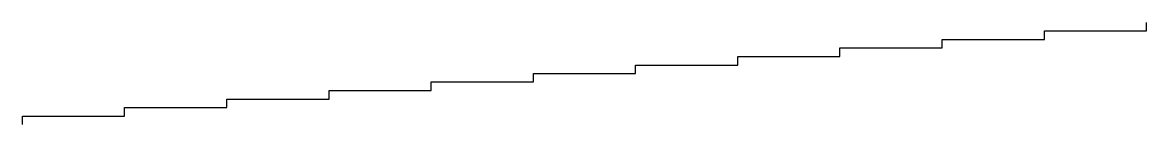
# Model space of a CAD drawing. Header units: millimetres. Extents: x 0 to 11, y 0 to 1.
import ezdxf

# ---------------------------------------------------------------- set-up
doc = ezdxf.new("R2010")
doc.units = ezdxf.units.MM

msp = doc.modelspace()

# ---------------------------------------------------------------- linework, layer by layer
msp.add_lwpolyline([(0, 0), (0, 0.083), (1, 0.083), (1, 0.167), (2, 0.167), (2, 0.25), (3, 0.25), (3, 0.333), (4, 0.333), (4, 0.417), (5, 0.417), (5, 0.5), (6, 0.5), (6, 0.583), (7, 0.583), (7, 0.667), (8, 0.667), (8, 0.75), (9, 0.75), (9, 0.833), (10, 0.833), (10, 0.917), (11, 0.917), (11, 1)])

doc.saveas('drawing.dxf')
